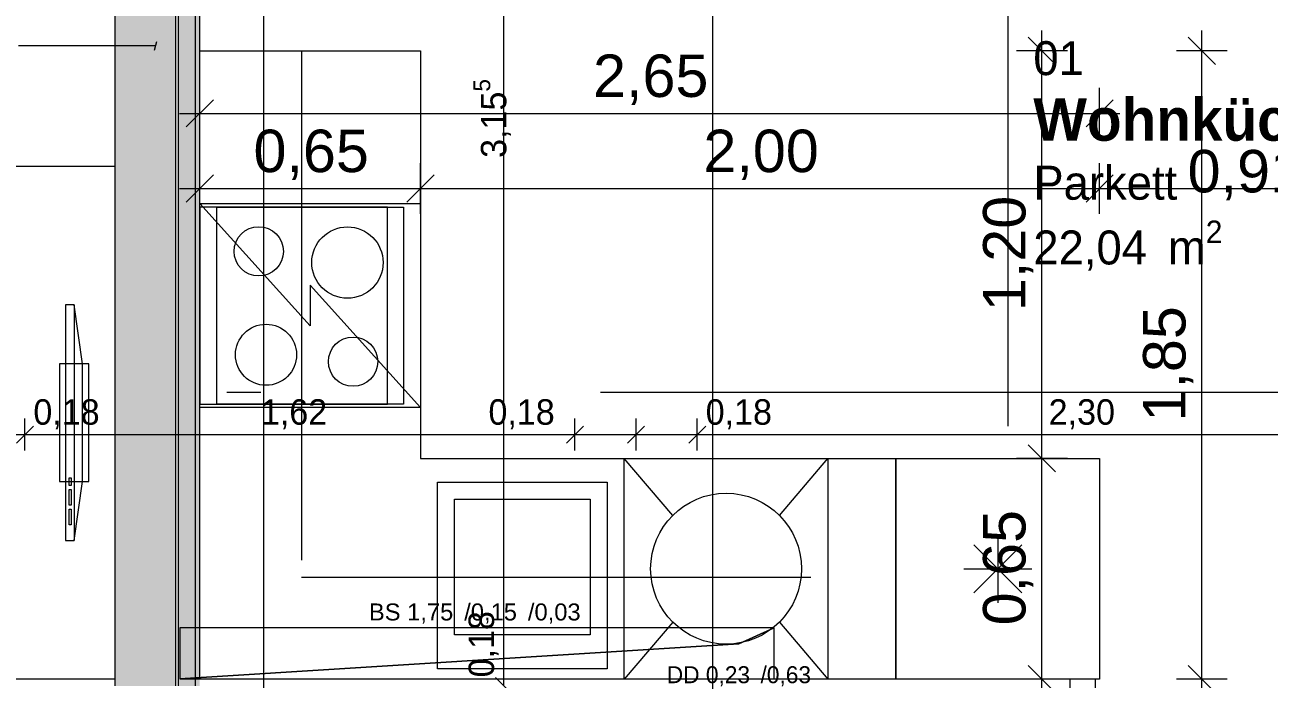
# Model space of a CAD drawing. Header units: metres. Extents: x -4 to 206, y -18 to 45.
# Drawn here: x 9.105 to 12.769, y -3.845 to -1.919 of the extents above; entities that cross this region are included whole.
import ezdxf

# ---------------------------------------------------------------- set-up
doc = ezdxf.new("R2010")
doc.units = ezdxf.units.M
doc.header["$MEASUREMENT"] = 0
for name, pattern in [('Achse', [0.004, 0.002, -0.001, 0, -0.001]), ('Schnittlinie', [0.006, 0.003, -0.0015, 0, -0.0015]), ('Strichlinie eng', [0.002, 0.0015, -0.0005])]:
    doc.linetypes.add(name, pattern=pattern)
for name, color, linetype in [('3._3.Stock PP STG1_1_000 Achsraster', 7, 'Continuous'), ('3._3.Stock PP STG1_1_120 Wand Innen tragend', 7, 'Continuous'), ('3._3.Stock PP STG1_1_130 Wand Innen', 7, 'Continuous'), ('3._3.Stock PP STG1_1_270 Deckendurchbruchsymbol', 7, 'Continuous'), ('3._3.Stock PP STG1_1_510 Möblierung', 7, 'Continuous'), ('3._3.Stock PP STG1_1_530 Küche', 7, 'Continuous'), ('3._3.Stock PP STG1_1_810 Raum', 7, 'Continuous'), ('3._3.Stock PP STG1_1_851 Marker Schnitt', 7, 'Continuous'), ('3._3.Stock PP STG1_1_915 Allgemein Beschriftung.x', 7, 'Continuous'), ('3._3.Stock PP STG1_1_950 Polierplan Bemaßung', 7, 'Continuous'), ('3._3.Stock PP STG1_1_950-1 Polierplan Bemaßung Küche', 7, 'Continuous')]:
    doc.layers.add(name, color=color, linetype=linetype)
doc.styles.add('ERSTELLTER_STIL_1', font='arial.ttf')
doc.styles.add('ERSTELLTER_STIL_2', font='')
doc.styles.add('ERSTELLTER_STIL_6', font='')
doc.styles.get('ERSTELLTER_STIL_2').set_extended_font_data('Eurostile')
doc.styles.get('ERSTELLTER_STIL_6').set_extended_font_data('Eurostile', bold=True)

msp = doc.modelspace()

# ---------------------------------------------------------------- hatches: boundary and pattern name
at = {"layer": '3._3.Stock PP STG1_1_120 Wand Innen tragend', "linetype": 'Continuous', "lineweight": 13, "true_color": 0x3f7f02}
msp.add_hatch(color=76, dxfattribs=at).paths.add_polyline_path([(9.55, -3.865), (9.55, 0.49), (9.37, 0.49), (9.37, -3.865)])
at = {"layer": '3._3.Stock PP STG1_1_120 Wand Innen tragend', "linetype": 'Continuous', "lineweight": 13, "true_color": 0xffaa00}
msp.add_hatch(color=40, dxfattribs=at).paths.add_polyline_path([(9.6075, -3.865), (9.6075, 0.49), (9.5575, 0.49), (9.5575, -3.865)])
at = {"layer": '3._3.Stock PP STG1_1_120 Wand Innen tragend', "linetype": 'Continuous', "lineweight": 13, "true_color": 0xfb02fe}
msp.add_hatch(color=6, dxfattribs=at).paths.add_polyline_path([(9.62, -3.865), (9.62, 0.49), (9.6075, 0.49), (9.6075, -3.865)])

# ---------------------------------------------------------------- linework, layer by layer
at = {"layer": '3._3.Stock PP STG1_1_000 Achsraster', "color": 5, "linetype": 'Achse', "lineweight": 0, "ltscale": 1000}
for p, q in [((12, 3), (12, -18)), ((-1.5, -3), (21, -3))]:
    msp.add_line(p, q, dxfattribs=at)
at = {"layer": '3._3.Stock PP STG1_1_120 Wand Innen tragend', "color": 7, "linetype": 'Continuous', "lineweight": 18, "ltscale": 1000}
msp.add_line((9.55, -3.865), (9.55, 0.49), dxfattribs=at)
at = {"layer": '3._3.Stock PP STG1_1_120 Wand Innen tragend', "color": 7, "linetype": 'Continuous', "lineweight": 13, "ltscale": 1000}
for p, q in [((9.5575, -3.865), (9.5575, 0.49)), ((9.6075, -3.865), (9.6075, 0.49))]:
    msp.add_line(p, q, dxfattribs=at)
at = {"layer": '3._3.Stock PP STG1_1_120 Wand Innen tragend', "color": 7, "linetype": 'Continuous', "lineweight": 18, "ltscale": 1000, "flags": 128}
msp.add_lwpolyline([(9.37, 0.49), (9.37, -3.865)], dxfattribs=at)
at = {"layer": '3._3.Stock PP STG1_1_120 Wand Innen tragend', "color": 7, "linetype": 'Continuous', "lineweight": 13, "ltscale": 1000, "flags": 128}
msp.add_lwpolyline([(9.62, -3.845), (9.62, 0.49)], dxfattribs=at)
at = {"layer": '3._3.Stock PP STG1_1_130 Wand Innen', "color": 7, "linetype": 'Continuous', "lineweight": 18, "ltscale": 1000}
for p, q in [((12.1825, -3.845), (12.1825, -4.34)), ((12.2575, -4.34), (12.2575, -3.845))]:
    msp.add_line(p, q, dxfattribs=at)
at = {"layer": '3._3.Stock PP STG1_1_270 Deckendurchbruchsymbol', "color": 1, "linetype": 'Continuous', "lineweight": 0, "ltscale": 1000, "flags": 128}
for points in [[(11.2077, -3.7409), (11.3113, -3.6944), (9.5613, -3.6943), (9.5613, -3.8443)], [(9.5613, -3.8443), (11.3113, -3.8444), (11.3113, -3.6944), (11.2077, -3.7409)]]:
    msp.add_lwpolyline(points, close=True, dxfattribs=at)
at = {"layer": '3._3.Stock PP STG1_1_510 Möblierung', "color": 8, "linetype": 'Continuous', "lineweight": 13, "ltscale": 1000, "true_color": 0x7e7f7f}
for p, q in [((9.25, -2.7432), (9.25, -3.4368)), ((9.235, -3.275), (9.235, -3.2519)), ((9.235, -3.2519), (9.2413, -3.2519)), ((9.2413, -3.2519), (9.2413, -3.275)), ((9.2413, -3.275), (9.235, -3.275)), ((9.235, -3.3328), (9.235, -3.2865)), ((9.235, -3.2865), (9.2413, -3.2865)), ((9.2413, -3.2865), (9.2413, -3.3328)), ((9.2413, -3.3328), (9.235, -3.3328)), ((9.235, -3.3906), (9.235, -3.3444)), ((9.235, -3.3444), (9.2413, -3.3444)), ((9.2413, -3.3444), (9.2413, -3.3906)), ((9.2413, -3.3906), (9.235, -3.3906))]:
    msp.add_line(p, q, dxfattribs=at)
at = {"layer": '3._3.Stock PP STG1_1_510 Möblierung', "color": 8, "linetype": 'Continuous', "lineweight": 13, "ltscale": 1000, "true_color": 0x7e7f7f, "flags": 128}
for points in [[(8.67, -3.845), (8.67, -2.335), (9.37, -2.335), (9.37, -3.845)], [(9.225, -2.7432), (9.225, -3.4368), (9.25, -3.4368), (9.275, -3.2634), (9.275, -2.9166), (9.25, -2.7432)], [(9.2066, -2.9166), (9.2066, -3.2634), (9.2934, -3.2634), (9.2934, -2.9166)]]:
    msp.add_lwpolyline(points, close=True, dxfattribs=at)
at = {"layer": '3._3.Stock PP STG1_1_530 Küche', "color": 150, "linetype": 'Strichlinie eng', "lineweight": 13, "ltscale": 1000, "true_color": 0x0f7ffe}
for p, q in [((9.62, -3.845), (9.62, -1.995)), ((9.62, -1.995), (9.92, -1.995)), ((9.92, -1.995), (9.92, -3.545)), ((9.62, -2.455), (9.62, -3.035)), ((10.1725, -2.455), (9.62, -2.455)), ((9.92, -2.455), (9.92, -3.035)), ((10.1725, -3.035), (10.1725, -2.455)), ((9.62, -3.035), (10.1725, -3.035)), ((9.92, -3.545), (11.67, -3.545)), ((11.67, -3.545), (11.67, -3.845)), ((11.67, -3.845), (9.62, -3.845))]:
    msp.add_line(p, q, dxfattribs=at)
at = {"layer": '3._3.Stock PP STG1_1_530 Küche', "color": 150, "linetype": 'Continuous', "lineweight": 13, "ltscale": 1000, "true_color": 0x0f7ffe}
for p, q in [((9.945, -2.805), (9.62, -2.445)), ((10.27, -3.045), (9.945, -2.685)), ((9.945, -2.685), (9.945, -2.805)), ((11.0129, -3.3629), (10.87, -3.195)), ((11.3271, -3.3629), (11.47, -3.195)), ((10.37, -3.315), (10.77, -3.315)), ((10.37, -3.715), (10.37, -3.315)), ((10.77, -3.315), (10.77, -3.715)), ((11.97, -3.42), (11.97, -3.62)), ((11.8993, -3.4493), (12.0407, -3.5907)), ((12.0407, -3.4493), (11.8993, -3.5907)), ((11.87, -3.52), (12.07, -3.52)), ((11.0129, -3.6771), (10.87, -3.845)), ((11.3271, -3.6771), (11.47, -3.845)), ((10.77, -3.715), (10.37, -3.715))]:
    msp.add_line(p, q, dxfattribs=at)
at = {"layer": '3._3.Stock PP STG1_1_530 Küche', "color": 150, "linetype": 'Continuous', "lineweight": 13, "ltscale": 1000, "true_color": 0x0f7ffe, "flags": 128}
for points in [[(11.67, -3.845), (9.62, -3.845), (9.62, -1.995), (10.27, -1.995), (10.27, -3.195), (11.67, -3.195)], [(10.27, -2.445), (10.27, -3.045), (9.62, -3.045), (9.62, -2.445)], [(10.22, -2.455), (10.22, -3.035), (9.67, -3.035), (9.67, -2.455)], [(10.87, -3.195), (11.47, -3.195), (11.47, -3.845), (10.87, -3.845)], [(11.67, -3.195), (12.27, -3.195), (12.27, -3.845), (11.67, -3.845)], [(10.32, -3.265), (10.82, -3.265), (10.82, -3.815), (10.32, -3.815)]]:
    msp.add_lwpolyline(points, close=True, dxfattribs=at)
at = {"layer": '3._3.Stock PP STG1_1_530 Küche', "color": 150, "linetype": 'Continuous', "lineweight": 13, "ltscale": 1000, "true_color": 0x0f7ffe}
for centre, radius in [((9.7937, -2.5855), 0.0725), ((10.055, -2.6186), 0.105), ((9.8152, -2.89), 0.09), ((10.0715, -2.9103), 0.0725), ((11.17, -3.52), 0.2222)]:
    msp.add_circle(centre, radius, dxfattribs=at)
at = {"layer": '3._3.Stock PP STG1_1_851 Marker Schnitt', "color": 7, "linetype": 'Schnittlinie', "lineweight": 13, "ltscale": 1000}
for p, q in [((9.8079, 4.805), (9.8079, -11.7)), ((11.13, 4.805), (11.13, -5.7741))]:
    msp.add_line(p, q, dxfattribs=at)
at = {"layer": '3._3.Stock PP STG1_1_915 Allgemein Beschriftung.x', "color": 7, "linetype": 'Continuous', "lineweight": 13, "ltscale": 1000}
for p, q in [((9.4867, -1.9928), (9.4934, -1.9678)), ((9.2929, -1.9803), (9.0859, -1.9803)), ((9.49, -1.9803), (9.2929, -1.9803))]:
    msp.add_line(p, q, dxfattribs=at)
at = {"layer": '3._3.Stock PP STG1_1_950 Polierplan Bemaßung', "color": 7, "linetype": 'Continuous', "lineweight": 13, "ltscale": 1000}
for p, q in [((10.5156, -3.865), (10.5156, -0.71)), ((9.13, -3.0999), (9.08, -3.1499)), ((9.105, -3.1718), (9.105, -3.078)), ((10.75, -3.0999), (10.7, -3.1499)), ((10.725, -3.1718), (10.725, -3.078)), ((10.93, -3.0999), (10.88, -3.1499)), ((10.905, -3.1718), (10.905, -3.078)), ((11.11, -3.0999), (11.06, -3.1499)), ((11.085, -3.1718), (11.085, -3.078)), ((8.925, -3.1249), (9.105, -3.1249)), ((9.105, -3.1249), (10.725, -3.1249)), ((10.725, -3.1249), (10.905, -3.1249)), ((10.905, -3.1249), (11.085, -3.1249)), ((11.085, -3.1249), (13.385, -3.1249)), ((10.4906, -3.84), (10.5406, -3.89))]:
    msp.add_line(p, q, dxfattribs=at)
at = {"layer": '3._3.Stock PP STG1_1_950-1 Polierplan Bemaßung Küche', "color": 150, "linetype": 'Continuous', "lineweight": 13, "ltscale": 1000, "true_color": 0x0f7ffe}
for p, q in [((12.1, -1.995), (12.1, -1.935)), ((12.5711, -1.995), (12.5711, -1.935)), ((12.14, -2.035), (12.06, -1.955)), ((12.6111, -2.035), (12.5311, -1.955)), ((12.175, -1.995), (12.025, -1.995)), ((12.1, -3.195), (12.1, -1.995)), ((12.6461, -1.995), (12.4961, -1.995)), ((12.5711, -3.845), (12.5711, -1.995)), ((9.62, -2.2542), (9.62, -2.1042)), ((12.27, -2.2542), (12.27, -2.1042)), ((9.66, -2.1392), (9.58, -2.2192)), ((12.23, -2.2192), (12.31, -2.1392)), ((9.56, -2.1792), (9.62, -2.1792)), ((9.62, -2.1792), (12.27, -2.1792)), ((12.27, -2.1792), (12.33, -2.1792)), ((9.62, -2.4755), (9.62, -2.3255)), ((10.27, -2.4755), (10.27, -2.3255)), ((12.27, -2.4755), (12.27, -2.3255)), ((9.66, -2.3605), (9.58, -2.4405)), ((10.31, -2.3605), (10.23, -2.4405)), ((12.31, -2.3605), (12.23, -2.4405)), ((9.56, -2.4005), (9.62, -2.4005)), ((9.62, -2.4005), (10.27, -2.4005)), ((10.27, -2.4005), (12.27, -2.4005)), ((12.27, -2.4005), (13.185, -2.4005)), ((12.06, -3.155), (12.14, -3.235)), ((12.175, -3.195), (12.025, -3.195)), ((12.1, -3.845), (12.1, -3.195)), ((12.06, -3.805), (12.14, -3.885)), ((12.5311, -3.805), (12.6111, -3.885)), ((12.175, -3.845), (12.025, -3.845)), ((12.1, -3.905), (12.1, -3.845)), ((12.6461, -3.845), (12.4961, -3.845)), ((12.5711, -3.905), (12.5711, -3.845))]:
    msp.add_line(p, q, dxfattribs=at)

# ---------------------------------------------------------------- texts
at = {"layer": '3._3.Stock PP STG1_1_270 Deckendurchbruchsymbol', "color": 1, "linetype": 'Continuous', "lineweight": 0, "insert": (10.4363, -3.6869), "char_height": 0.05, "attachment_point": 8, "rotation": 359.9959, "style": 'ERSTELLTER_STIL_1'}
msp.add_mtext('\\A1;{\\pqc;\\pt0;\\fArial|b0|i0|c0|p0;\\W1.000000;BS 1,75\\fArial|b0|i0|c0|p0;\\W1.000000;\\A1{\\H.66x;\\S^  ;}\\fArial|b0|i0|c0|p0;\\W1.000000; /0,15\\fArial|b0|i0|c0|p0;\\W1.000000;\\A1{\\H.66x;\\S^  ;}\\fArial|b0|i0|c0|p0;\\W1.000000; /0,03\\fArial|b0|i0|c0|p0;\\W1.000000;\\A1{\\H.66x;\\S^  ;}}', dxfattribs=at)
at = {"layer": '3._3.Stock PP STG1_1_270 Deckendurchbruchsymbol', "color": 1, "linetype": 'Continuous', "lineweight": 0, "insert": (11.22, -3.8716), "char_height": 0.05, "attachment_point": 8, "style": 'ERSTELLTER_STIL_2'}
msp.add_mtext('\\A1;{\\pqc;\\pt0;\\fEurostile|b0|i0|c0|p0;\\W1.000000;DD 0,23\\fEurostile|b0|i0|c0|p0;\\W1.000000;\\A1{\\H.66x;\\S^  ;}\\fEurostile|b0|i0|c0|p0;\\W1.000000; /0,63\\fEurostile|b0|i0|c0|p0;\\W1.000000;\\A1{\\H.66x;\\S^  ;}\\fEurostile|b0|i0|c0|p0;\\W1.000000;\\fEurostile|b0|i0|c0|p0;\\W1.000000;\\A1{\\H.66x;\\S^  ;}}', dxfattribs=at)
at = {"layer": '3._3.Stock PP STG1_1_810 Raum', "color": 7, "linetype": 'Continuous', "lineweight": 13, "attachment_point": 1}
for s, insert, char_height, style in [('\\A1;{\\pql;\\pt0;\\fEurostile|b0|i0|c0|p0;\\W1.000000;01}', (12.0749, -1.9667), 0.1, 'ERSTELLTER_STIL_2'), ('\\A1;{\\pql;\\pt0;\\fEurostile|b1|i0|c0|p0;\\W1.000000;Wohnküche}', (12.0749, -2.1349), 0.125, 'ERSTELLTER_STIL_6'), ('\\A1;{\\pql;\\pt0;\\fEurostile|b0|i0|c0|p0;\\W1.000000;Parkett}', (12.0749, -2.3334), 0.1, 'ERSTELLTER_STIL_2'), ('\\A1;{\\pql;\\pt0,0.05;\\fEurostile|b0|i0|c0|p0;\\W1.000000;22,04\\fEurostile|b0|i0|c0|p0;\\W1.000000;\\A1{\\H.66x;\\S^  ;}\\fEurostile|b0|i0|c0|p0;\\W1.000000; m\\fEurostile|b0|i0|c0|p0;\\W1.000000;\\A1{\\H.66x;\\S2^  ;}}', (12.0749, -2.4949), 0.1, 'ERSTELLTER_STIL_2')]:
    msp.add_mtext(s, dxfattribs=dict(at, insert=insert, char_height=char_height, style=style))
at = {"layer": '3._3.Stock PP STG1_1_950 Polierplan Bemaßung', "color": 7, "linetype": 'Continuous', "lineweight": 13, "insert": (10.5448, -2.3103), "char_height": 0.075, "attachment_point": 7, "rotation": 90, "style": 'ERSTELLTER_STIL_2'}
msp.add_mtext('\\A1;{\\pql;\\fEurostile|b0|i0|c0|p0;\\W1.000000;3,15\\fEurostile|b0|i0|c0|p0;\\W1.000000;\\A1{\\H.66x;\\S5^  ;}}', dxfattribs=at)
at = {"layer": '3._3.Stock PP STG1_1_950 Polierplan Bemaßung', "color": 7, "linetype": 'Continuous', "lineweight": 13, "char_height": 0.075, "width": 0.22978, "attachment_point": 7, "style": 'ERSTELLTER_STIL_2'}
for s, insert in [('\\A1;{\\pql;\\fEurostile|b0|i0|c0|p0;\\W1.000000;0,18}', (9.13, -3.1099)), ('\\A1;{\\pql;\\fEurostile|b0|i0|c0|p0;\\W1.000000;1,62}', (9.8001, -3.1099)), ('\\A1;{\\pql;\\fEurostile|b0|i0|c0|p0;\\W1.000000;0,18}', (10.4702, -3.1099)), ('\\A1;{\\pql;\\fEurostile|b0|i0|c0|p0;\\W1.000000;0,18}', (11.11, -3.1099)), ('\\A1;{\\pql;\\fEurostile|b0|i0|c0|p0;\\W1.000000;2,30}', (12.1201, -3.1099))]:
    msp.add_mtext(s, dxfattribs=dict(at, insert=insert))
at = {"layer": '3._3.Stock PP STG1_1_950 Polierplan Bemaßung', "color": 7, "linetype": 'Continuous', "lineweight": 13, "insert": (10.5006, -3.84), "char_height": 0.075, "width": 0.22978, "attachment_point": 7, "rotation": 90, "style": 'ERSTELLTER_STIL_2'}
msp.add_mtext('\\A1;{\\pql;\\fEurostile|b0|i0|c0|p0;\\W1.000000;0,18}', dxfattribs=at)
at = {"layer": '3._3.Stock PP STG1_1_950-1 Polierplan Bemaßung Küche', "color": 150, "linetype": 'Continuous', "lineweight": 13, "true_color": 0x0f7ffe, "char_height": 0.125, "width": 0.33365, "attachment_point": 7, "style": 'ERSTELLTER_STIL_1'}
for s, insert in [('\\A1;{\\pql;\\fArial|b0|i0|c0|p0;\\W1.000000;2,65}', (10.7782, -2.1542)), ('\\A1;{\\pql;\\fArial|b0|i0|c0|p0;\\W1.000000;0,65}', (9.7782, -2.3755)), ('\\A1;{\\pql;\\fArial|b0|i0|c0|p0;\\W1.000000;2,00}', (11.1032, -2.3755))]:
    msp.add_mtext(s, dxfattribs=dict(at, insert=insert))
at = {"layer": '3._3.Stock PP STG1_1_950-1 Polierplan Bemaßung Küche', "color": 150, "linetype": 'Continuous', "lineweight": 13, "true_color": 0x0f7ffe, "insert": (12.5292, -2.4484), "char_height": 0.125, "attachment_point": 7, "style": 'ERSTELLTER_STIL_1'}
msp.add_mtext('\\A1;{\\pql;\\fArial|b0|i0|c0|p0;\\W1.000000;0,91\\fArial|b0|i0|c0|p0;\\W1.000000;\\A1{\\H.66x;\\S5^  ;}}', dxfattribs=at)
at = {"layer": '3._3.Stock PP STG1_1_950-1 Polierplan Bemaßung Küche', "color": 150, "linetype": 'Continuous', "lineweight": 13, "true_color": 0x0f7ffe, "char_height": 0.125, "width": 0.33365, "attachment_point": 7, "rotation": 90, "style": 'ERSTELLTER_STIL_1'}
for s, insert in [('\\A1;{\\pql;\\fArial|b0|i0|c0|p0;\\W1.000000;1,20}', (12.075, -2.7618)), ('\\A1;{\\pql;\\fArial|b0|i0|c0|p0;\\W1.000000;1,85}', (12.5461, -3.0868)), ('\\A1;{\\pql;\\fArial|b0|i0|c0|p0;\\W1.000000;0,65}', (12.075, -3.6868))]:
    msp.add_mtext(s, dxfattribs=dict(at, insert=insert))

doc.saveas('drawing.dxf')
